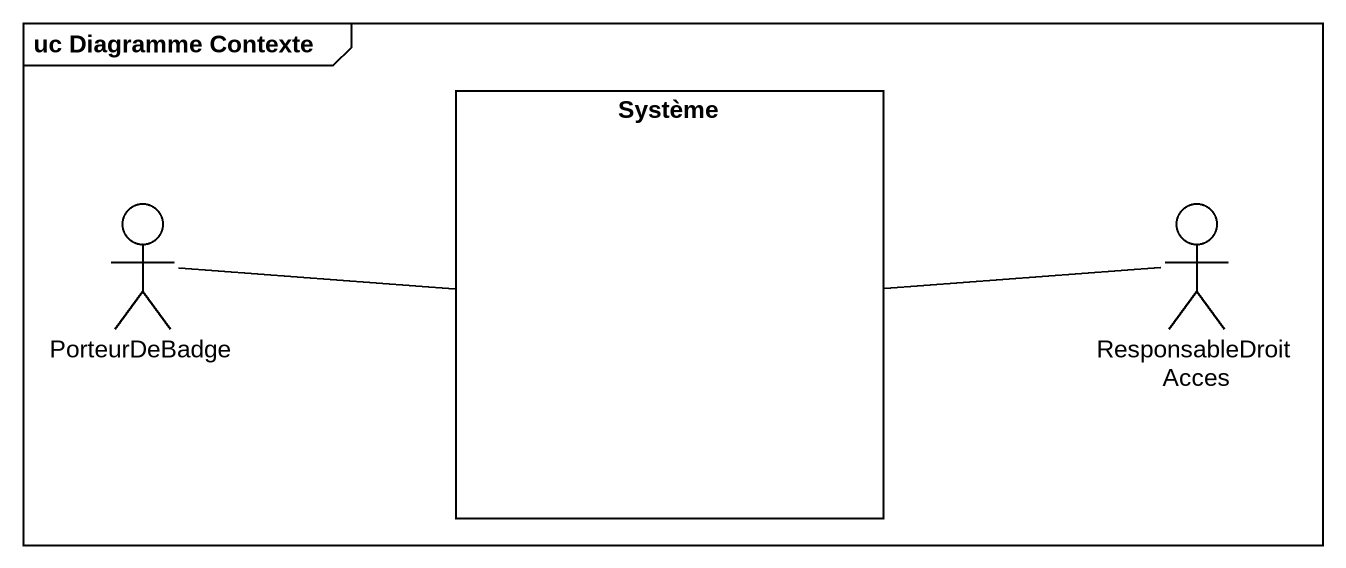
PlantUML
@startuml
mainframe uc Diagramme Contexte
rectangle Système
actor PorteurDeBadge
actor ResponsableDroitAcces
PorteurDeBadge -right- Système
ResponsableDroitAcces -left- Système
@enduml
